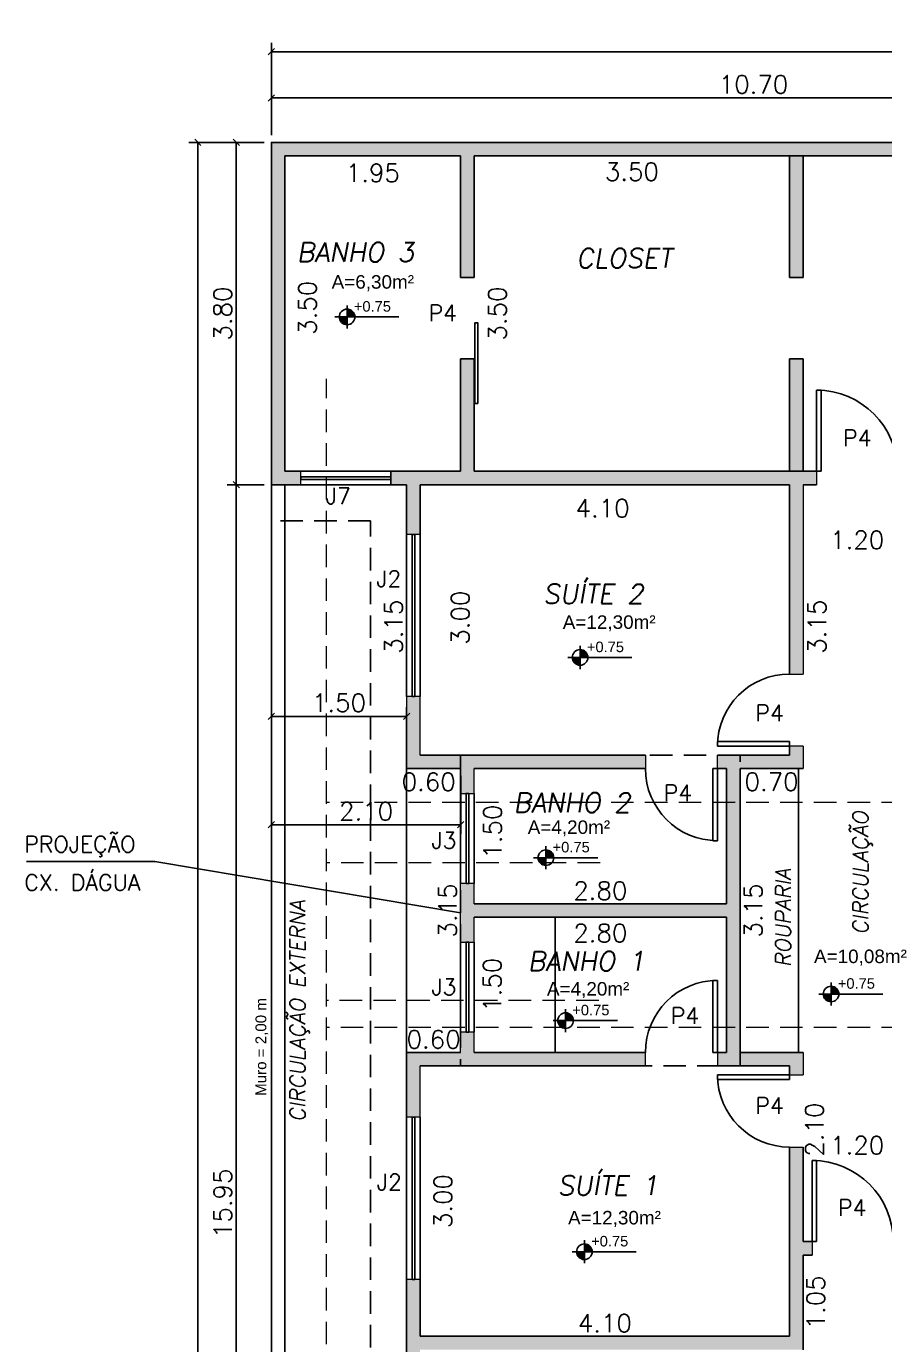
# Model space of a CAD drawing. Header units: metres. Extents: x 2690 to 3939, y 743 to 1123.
# Drawn here: x 3751.32 to 3760.85, y 786.69 to 801.32 of the extents above; entities that cross this region are included whole.
import ezdxf

# ---------------------------------------------------------------- set-up
doc = ezdxf.new("R2010")
doc.units = ezdxf.units.M
doc.set_wipeout_variables(frame=1)
doc.header["$PDMODE"] = 35
doc.linetypes.add('DASHED2', pattern=[9.525, 6.35, -3.175])
doc.linetypes.add('HIDDEN', pattern=[0.375, 0.25, -0.125])
for name, color, linetype in [('0-MOLDURA', 2, 'Continuous'), ('000 - Texto', 1, 'Continuous'), ('001', 1, 'Continuous'), ('01', 1, 'Continuous'), ('02', 2, 'Continuous'), ('03', 3, 'Continuous'), ('04', 4, 'Continuous'), ('_a const_hum', 253, 'Continuous'), ('_parede int', 4, 'Continuous'), ('A CONSTRUIR', 10, 'Continuous'), ('caixilho', 2, 'Continuous'), ('TEXTO', 2, 'Continuous')]:
    doc.layers.add(name, color=color, linetype=linetype)
for name, color, linetype, lineweight in [('ALVENARIA', 4, 'Continuous', 18), ('COTA', 2, 'Continuous', 0), ('Esgoto', 94, 'DASHED2', 0)]:
    doc.layers.add(name, color=color, linetype=linetype, lineweight=lineweight)
doc.styles.add('ARIAL', font='arial.ttf')
doc.styles.add('ROMA', font='romans.shx')
doc.styles.add('ROMANS', font='arial.ttf')
doc.dimstyles.new('CORTE', dxfattribs={"dimscale": 0, "dimtxt": 0.2, "dimasz": 0.07, "dimexe": 0.1, "dimexo": 0.08, "dimgap": 0.05, "dimtad": 1, "dimzin": 4, "dimdsep": 46, "dimtxsty": 'ROMA', "dimblk": 'OBLIQUE', "dimcen": 0, "dimclrd": 1, "dimclre": 1, "dimclrt": 2, "dimaunit": 1, "dimadec": 0, "dimazin": 0, "dimtfac": 1, "dimtofl": 0, "dimtmove": 0, "dimatfit": 3, "dimldrblk": 'OBLIQUE', "dimfxl": 0.1, "dimtolj": 1, "dimtzin": 0, "dimarcsym": 0})
doc.dimstyles.new('PLANTA', dxfattribs={"dimtxt": 0.2, "dimasz": 0.18, "dimexe": 0.18, "dimexo": 0.0625, "dimgap": 0.045, "dimtad": 1, "dimzin": 0, "dimdsep": 46, "dimtxsty": 'ROMA', "dimcen": 0.09, "dimse1": 1, "dimse2": 1, "dimsd1": 1, "dimsd2": 1, "dimclrd": 1, "dimclre": 1, "dimclrt": 2, "dimadec": 0, "dimazin": 0, "dimtfac": 1, "dimtofl": 0, "dimtmove": 0, "dimatfit": 3, "dimfxl": 0.18, "dimtolj": 1, "dimtzin": 0, "dimarcsym": 0})

# ---------------------------------------------------------------- blocks, each defined once
blk = doc.blocks.new('*D347')
at = {"layer": 'DEFPOINTS', "color": 0, "transparency": 16777216}
for p in [(3755.691, 786.786), (3755.691, 786.786), (3759.791, 786.786)]:
    blk.add_point(p, dxfattribs=at)
at = {"layer": '_a const_hum', "color": 2, "transparency": 16777216, "insert": (3757.741, 786.931), "char_height": 0.2, "attachment_point": 5, "style": 'ROMA'}
blk.add_mtext('\\A1;4.10', dxfattribs=at)
blk = doc.blocks.new('*U7')
at = {"layer": '02'}
for p, q in [((0, 0), (0, 0.9)), ((0, 0.9), (0.05, 0.9)), ((0.05, 0.9), (0.05, 0)), ((0.05, 0), (0, 0))]:
    blk.add_line(p, q, dxfattribs=at)
at = {"layer": '02', "ltscale": 0.05}
blk.add_arc((0, 0), 0.9, 0, 90, dxfattribs=at)
blk = doc.blocks.new('*U4')
at = {"layer": '02'}
for p, q in [((-0.05, 0.8), (-0.05, 0)), ((0, 0.8), (-0.05, 0.8)), ((0, 0), (0, 0.8)), ((-0.05, 0), (0, 0))]:
    blk.add_line(p, q, dxfattribs=at)
at = {"layer": '02', "ltscale": 0.05}
blk.add_arc((0, 0), 0.8, 90, 180, dxfattribs=at)
blk = doc.blocks.new('_Oblique')
at = {"color": 0, "linetype": 'ByBlock', "lineweight": -2}
blk.add_line((-0.5, -0.5), (0.5, 0.5), dxfattribs=at)
blk = doc.blocks.new('*D348')
at = {"layer": '02', "color": 1, "lineweight": -2, "transparency": 16777216}
for p, q in [((3754.041, 785.715), (3754.041, 793.766)), ((3755.541, 785.765), (3755.541, 793.766)), ((3755.541, 793.666), (3754.041, 793.666))]:
    blk.add_line(p, q, dxfattribs=at)
at = {"layer": 'DEFPOINTS', "color": 0, "transparency": 16777216}
for p in [(3754.041, 793.666), (3754.041, 785.635), (3755.541, 785.685)]:
    blk.add_point(p, dxfattribs=at)
at = {"layer": '02', "color": 1, "lineweight": -2, "transparency": 16777216, "xscale": 0.07, "yscale": 0.07, "zscale": 0.07, "rotation": 180}
blk.add_blockref('_Oblique', (3754.041, 793.666), dxfattribs=at)
at = {"layer": '02', "color": 1, "lineweight": -2, "transparency": 16777216, "xscale": 0.07, "yscale": 0.07, "zscale": 0.07}
blk.add_blockref('_Oblique', (3755.541, 793.666), dxfattribs=at)
at = {"layer": '02', "color": 2, "transparency": 16777216, "insert": (3754.791, 793.816), "char_height": 0.2, "attachment_point": 5, "style": 'ROMA'}
blk.add_mtext('\\A1;1.50', dxfattribs=at)
blk = doc.blocks.new('*D453')
at = {"layer": 'DEFPOINTS', "color": 0, "transparency": 16777216}
for p in [(3754.586, 799.886), (3756.291, 799.886), (3756.291, 796.386)]:
    blk.add_point(p, dxfattribs=at)
at = {"layer": '04', "color": 2, "transparency": 16777216, "insert": (3754.441, 798.2), "char_height": 0.2, "attachment_point": 5, "rotation": 90, "style": 'ROMA'}
blk.add_mtext('\\A1;3.50', dxfattribs=at)
blk = doc.blocks.new('*D454')
at = {"layer": 'DEFPOINTS', "color": 0, "transparency": 16777216}
for p in [(3756.291, 793.086), (3756.291, 791.586), (3756.64, 791.586)]:
    blk.add_point(p, dxfattribs=at)
at = {"layer": '04', "color": 2, "transparency": 16777216, "insert": (3756.495, 792.386), "char_height": 0.2, "attachment_point": 5, "rotation": 90, "style": 'ROMA'}
blk.add_mtext('\\A1;1.50', dxfattribs=at)
blk = doc.blocks.new('*D349')
at = {"layer": 'DEFPOINTS', "color": 0, "transparency": 16777216}
for p in [(3756.291, 791.436), (3756.291, 789.936), (3756.636, 789.936)]:
    blk.add_point(p, dxfattribs=at)
at = {"layer": '04', "color": 2, "transparency": 16777216, "insert": (3756.491, 790.686), "char_height": 0.2, "attachment_point": 5, "rotation": 90, "style": 'ROMA'}
blk.add_mtext('\\A1;1.50', dxfattribs=at)
blk = doc.blocks.new('*D455')
at = {"layer": 'DEFPOINTS', "color": 0, "transparency": 16777216}
for p in [(3755.691, 789.786), (3755.691, 786.786), (3756.089, 786.786)]:
    blk.add_point(p, dxfattribs=at)
at = {"layer": '04', "color": 2, "transparency": 16777216, "insert": (3755.944, 788.286), "char_height": 0.2, "attachment_point": 5, "rotation": 90, "style": 'ROMA'}
blk.add_mtext('\\A1;3.00', dxfattribs=at)
blk = doc.blocks.new('*D456')
at = {"layer": 'DEFPOINTS', "color": 0, "transparency": 16777216}
for p in [(3756.281, 796.236), (3756.441, 796.236), (3756.291, 793.236)]:
    blk.add_point(p, dxfattribs=at)
at = {"layer": '04', "color": 2, "transparency": 16777216, "insert": (3756.136, 794.761), "char_height": 0.2, "attachment_point": 5, "rotation": 90, "style": 'ROMA'}
blk.add_mtext('\\A1;3.00', dxfattribs=at)
blk = doc.blocks.new('*D457')
at = {"layer": 'DEFPOINTS', "color": 0, "transparency": 16777216}
for p in [(3754.191, 799.886), (3756.141, 799.886), (3756.141, 799.553)]:
    blk.add_point(p, dxfattribs=at)
at = {"layer": '_parede int', "color": 2, "transparency": 16777216, "insert": (3755.166, 799.698), "char_height": 0.2, "attachment_point": 5, "style": 'ROMA'}
blk.add_mtext('\\A1;1.95', dxfattribs=at)
blk = doc.blocks.new('*D458')
at = {"layer": 'DEFPOINTS', "color": 0, "transparency": 16777216}
for p in [(3755.691, 796.236), (3759.791, 796.236), (3755.691, 795.831)]:
    blk.add_point(p, dxfattribs=at)
at = {"layer": '_parede int', "color": 2, "transparency": 16777216, "insert": (3757.716, 795.976), "char_height": 0.2, "attachment_point": 5, "style": 'ROMA'}
blk.add_mtext('\\A1;4.10', dxfattribs=at)
blk = doc.blocks.new('*D461')
at = {"layer": 'DEFPOINTS', "color": 0, "transparency": 16777216}
for p in [(3759.941, 796.236), (3761.141, 796.236), (3761.141, 795.479)]:
    blk.add_point(p, dxfattribs=at)
at = {"layer": '04', "color": 2, "transparency": 16777216, "insert": (3760.541, 795.624), "char_height": 0.2, "attachment_point": 5, "style": 'ROMA'}
blk.add_mtext('\\A1;1.20', dxfattribs=at)
blk = doc.blocks.new('*D473')
at = {"layer": 'DEFPOINTS', "color": 0, "transparency": 16777216}
for p in [(3759.941, 787.686), (3765.191, 787.686), (3765.191, 787.303)]:
    blk.add_point(p, dxfattribs=at)
at = {"layer": '04', "color": 2, "transparency": 16777216, "insert": (3762.566, 787.448), "char_height": 0.2, "attachment_point": 5, "style": 'ROMA'}
blk.add_mtext('\\A1;5.25', dxfattribs=at)
blk = doc.blocks.new('*U3')
at = {"layer": '02'}
for p, q in [((-0.05, 0.9), (-0.05, 0)), ((0, 0.9), (-0.05, 0.9)), ((0, 0), (0, 0.9)), ((-0.05, 0), (0, 0))]:
    blk.add_line(p, q, dxfattribs=at)
at = {"layer": '02', "ltscale": 0.05}
blk.add_arc((0, 0), 0.9, 90, 180, dxfattribs=at)
blk = doc.blocks.new('*D394')
at = {"layer": 'DEFPOINTS', "color": 0, "transparency": 16777216}
for p in [(3756.291, 791.436), (3759.091, 791.436), (3759.091, 791.115)]:
    blk.add_point(p, dxfattribs=at)
at = {"layer": '0-MOLDURA', "color": 2, "transparency": 16777216, "insert": (3757.691, 791.26), "char_height": 0.2, "attachment_point": 5, "style": 'ROMA'}
blk.add_mtext('\\A1;2.80', dxfattribs=at)
blk = doc.blocks.new('*D395')
at = {"layer": 'DEFPOINTS', "color": 0, "transparency": 16777216}
for p in [(3756.291, 791.586), (3756.291, 791.586), (3759.091, 791.586)]:
    blk.add_point(p, dxfattribs=at)
at = {"layer": '0-MOLDURA', "color": 2, "transparency": 16777216, "insert": (3757.691, 791.731), "char_height": 0.2, "attachment_point": 5, "style": 'ROMA'}
blk.add_mtext('\\A1;2.80', dxfattribs=at)
blk = doc.blocks.new('*D396')
at = {"layer": 'DEFPOINTS', "color": 0, "transparency": 16777216}
for p in [(3756.291, 799.886), (3756.291, 796.386), (3756.694, 796.386)]:
    blk.add_point(p, dxfattribs=at)
at = {"layer": '04', "color": 2, "transparency": 16777216, "insert": (3756.549, 798.136), "char_height": 0.2, "attachment_point": 5, "rotation": 90, "style": 'ROMA'}
blk.add_mtext('\\A1;3.50', dxfattribs=at)
blk = doc.blocks.new('*D368')
at = {"layer": 'DEFPOINTS', "color": 0, "transparency": 16777216}
for p in [(3759.941, 788.76), (3759.941, 787.836), (3761.141, 787.836)]:
    blk.add_point(p, dxfattribs=at)
at = {"layer": 'COTA', "color": 2, "transparency": 16777216, "insert": (3760.541, 788.905), "char_height": 0.2, "attachment_point": 5, "style": 'ROMA'}
blk.add_mtext('\\A1;1.20', dxfattribs=at)
blk = doc.blocks.new('*D369')
at = {"layer": 'DEFPOINTS', "color": 0, "transparency": 16777216}
for p in [(3759.241, 793.086), (3759.532, 793.086), (3759.241, 789.936)]:
    blk.add_point(p, dxfattribs=at)
at = {"layer": 'COTA', "color": 2, "transparency": 16777216, "insert": (3759.387, 791.511), "char_height": 0.2, "attachment_point": 5, "rotation": 90, "style": 'ROMA'}
blk.add_mtext('\\A1;3.15', dxfattribs=at)
blk = doc.blocks.new('*D370')
at = {"layer": 'DEFPOINTS', "color": 0, "transparency": 16777216}
for p in [(3756.141, 793.086), (3756.141, 789.936), (3756.141, 789.936)]:
    blk.add_point(p, dxfattribs=at)
at = {"layer": 'COTA', "color": 2, "transparency": 16777216, "insert": (3755.996, 791.511), "char_height": 0.2, "attachment_point": 5, "rotation": 90, "style": 'ROMA'}
blk.add_mtext('\\A1;3.15', dxfattribs=at)
blk = doc.blocks.new('*D371')
at = {"layer": 'DEFPOINTS', "color": 0, "transparency": 16777216}
for p in [(3755.541, 789.936), (3755.541, 789.936), (3756.141, 789.936)]:
    blk.add_point(p, dxfattribs=at)
at = {"layer": 'COTA', "color": 2, "transparency": 16777216, "insert": (3755.841, 790.081), "char_height": 0.2, "attachment_point": 5, "style": 'ROMA'}
blk.add_mtext('\\A1;0.60', dxfattribs=at)
blk = doc.blocks.new('*D372')
at = {"layer": 'DEFPOINTS', "color": 0, "transparency": 16777216}
for p in [(3755.541, 789.936), (3755.541, 789.936), (3755.541, 780.286)]:
    blk.add_point(p, dxfattribs=at)
at = {"layer": 'COTA', "color": 2, "transparency": 16777216, "insert": (3755.396, 785.111), "char_height": 0.2, "attachment_point": 5, "rotation": 90, "style": 'ROMA'}
blk.add_mtext('\\A1;9.65', dxfattribs=at)
blk = doc.blocks.new('*D373')
at = {"layer": 'DEFPOINTS', "color": 0, "transparency": 16777216}
for p in [(3755.541, 793.086), (3756.141, 793.086), (3755.541, 792.794)]:
    blk.add_point(p, dxfattribs=at)
at = {"layer": 'COTA', "color": 2, "transparency": 16777216, "insert": (3755.786, 792.939), "char_height": 0.2, "attachment_point": 5, "style": 'ROMA'}
blk.add_mtext('\\A1;0.60', dxfattribs=at)
blk = doc.blocks.new('*D374')
at = {"layer": 'DEFPOINTS', "color": 0, "transparency": 16777216}
for p in [(3755.541, 796.236), (3755.541, 796.236), (3755.541, 793.086)]:
    blk.add_point(p, dxfattribs=at)
at = {"layer": 'COTA', "color": 2, "transparency": 16777216, "insert": (3755.396, 794.661), "char_height": 0.2, "attachment_point": 5, "rotation": 90, "style": 'ROMA'}
blk.add_mtext('\\A1;3.15', dxfattribs=at)
blk = doc.blocks.new('*D376')
at = {"layer": 'DEFPOINTS', "color": 0, "transparency": 16777216}
for p in [(3759.941, 787.686), (3760.226, 787.686), (3759.941, 786.636)]:
    blk.add_point(p, dxfattribs=at)
at = {"layer": 'COTA', "color": 2, "transparency": 16777216, "insert": (3760.081, 787.161), "char_height": 0.2, "attachment_point": 5, "rotation": 90, "style": 'ROMA'}
blk.add_mtext('\\A1;1.05', dxfattribs=at)
blk = doc.blocks.new('*D377')
at = {"layer": 'DEFPOINTS', "color": 0, "transparency": 16777216}
for p in [(3759.241, 793.086), (3759.941, 793.086), (3759.241, 792.795)]:
    blk.add_point(p, dxfattribs=at)
at = {"layer": 'COTA', "color": 2, "transparency": 16777216, "insert": (3759.591, 792.94), "char_height": 0.2, "attachment_point": 5, "style": 'ROMA'}
blk.add_mtext('\\A1;0.70', dxfattribs=at)
blk = doc.blocks.new('*D378')
at = {"layer": 'DEFPOINTS', "color": 0, "transparency": 16777216}
for p in [(3759.941, 796.236), (3760.24, 796.236), (3759.941, 793.086)]:
    blk.add_point(p, dxfattribs=at)
at = {"layer": 'COTA', "color": 2, "transparency": 16777216, "insert": (3760.095, 794.661), "char_height": 0.2, "attachment_point": 5, "rotation": 90, "style": 'ROMA'}
blk.add_mtext('\\A1;3.15', dxfattribs=at)
blk = doc.blocks.new('*D379')
at = {"layer": 'DEFPOINTS', "color": 0, "transparency": 16777216}
for p in [(3759.941, 789.936), (3760.212, 789.936), (3759.941, 787.836)]:
    blk.add_point(p, dxfattribs=at)
at = {"layer": 'COTA', "color": 2, "transparency": 16777216, "insert": (3760.067, 789.079), "char_height": 0.2, "attachment_point": 5, "rotation": 90, "style": 'ROMA'}
blk.add_mtext('\\A1;2.10', dxfattribs=at)
blk = doc.blocks.new('*D409')
at = {"layer": 'COTA', "color": 1, "lineweight": -2, "transparency": 16777216}
for p, q in [((3754.041, 800.116), (3754.041, 800.629)), ((3764.741, 800.116), (3764.741, 800.629)), ((3764.741, 800.529), (3754.041, 800.529))]:
    blk.add_line(p, q, dxfattribs=at)
at = {"layer": 'DEFPOINTS', "color": 0, "transparency": 16777216}
for p in [(3754.041, 800.529), (3754.041, 800.036), (3764.741, 800.036)]:
    blk.add_point(p, dxfattribs=at)
at = {"layer": 'COTA', "color": 1, "lineweight": -2, "transparency": 16777216, "xscale": 0.07, "yscale": 0.07, "zscale": 0.07, "rotation": 180}
blk.add_blockref('_Oblique', (3754.041, 800.529), dxfattribs=at)
at = {"layer": 'COTA', "color": 1, "lineweight": -2, "transparency": 16777216, "xscale": 0.07, "yscale": 0.07, "zscale": 0.07}
blk.add_blockref('_Oblique', (3764.741, 800.529), dxfattribs=at)
at = {"layer": 'COTA', "color": 2, "transparency": 16777216, "insert": (3759.391, 800.679), "char_height": 0.2, "attachment_point": 5, "style": 'ROMA'}
blk.add_mtext('\\A1;10.70', dxfattribs=at)
blk = doc.blocks.new('*D410')
at = {"layer": 'COTA', "color": 1, "lineweight": -2, "transparency": 16777216}
for p, q in [((3754.041, 800.116), (3754.041, 801.143)), ((3776.761, 800.116), (3776.761, 801.143)), ((3776.761, 801.043), (3754.041, 801.043))]:
    blk.add_line(p, q, dxfattribs=at)
at = {"layer": 'DEFPOINTS', "color": 0, "transparency": 16777216}
for p in [(3754.041, 801.043), (3754.041, 800.036), (3776.761, 800.036)]:
    blk.add_point(p, dxfattribs=at)
at = {"layer": 'COTA', "color": 1, "lineweight": -2, "transparency": 16777216, "xscale": 0.07, "yscale": 0.07, "zscale": 0.07, "rotation": 180}
blk.add_blockref('_Oblique', (3754.041, 801.043), dxfattribs=at)
at = {"layer": 'COTA', "color": 1, "lineweight": -2, "transparency": 16777216, "xscale": 0.07, "yscale": 0.07, "zscale": 0.07}
blk.add_blockref('_Oblique', (3776.761, 801.043), dxfattribs=at)
at = {"layer": 'COTA', "color": 2, "transparency": 16777216, "insert": (3765.401, 801.193), "char_height": 0.2, "attachment_point": 5, "style": 'ROMA'}
blk.add_mtext('\\A1;22.72', dxfattribs=at)
blk = doc.blocks.new('*D411')
at = {"layer": 'COTA', "color": 1, "lineweight": -2, "transparency": 16777216}
for p, q in [((3753.961, 800.036), (3753.55, 800.036)), ((3753.65, 800.036), (3753.65, 796.236)), ((3753.961, 796.236), (3753.55, 796.236))]:
    blk.add_line(p, q, dxfattribs=at)
at = {"layer": 'DEFPOINTS', "color": 0, "transparency": 16777216}
for p in [(3754.041, 800.036), (3753.65, 796.236), (3754.041, 796.236)]:
    blk.add_point(p, dxfattribs=at)
at = {"layer": 'COTA', "color": 1, "lineweight": -2, "transparency": 16777216, "xscale": 0.07, "yscale": 0.07, "zscale": 0.07}
for p, rotation in [((3753.65, 800.036), 90), ((3753.65, 796.236), 270)]:
    blk.add_blockref('_Oblique', p, dxfattribs=dict(at, rotation=rotation))
at = {"layer": 'COTA', "color": 2, "transparency": 16777216, "insert": (3753.5, 798.136), "char_height": 0.2, "attachment_point": 5, "rotation": 90, "style": 'ROMA'}
blk.add_mtext('\\A1;3.80', dxfattribs=at)
blk = doc.blocks.new('*D412')
at = {"layer": 'COTA', "color": 1, "lineweight": -2, "transparency": 16777216}
for p, q in [((3753.961, 796.236), (3753.55, 796.236)), ((3753.65, 796.236), (3753.65, 780.286)), ((3753.961, 780.286), (3753.55, 780.286))]:
    blk.add_line(p, q, dxfattribs=at)
at = {"layer": 'DEFPOINTS', "color": 0, "transparency": 16777216}
for p in [(3754.041, 796.236), (3753.65, 780.286), (3754.041, 780.286)]:
    blk.add_point(p, dxfattribs=at)
at = {"layer": 'COTA', "color": 1, "lineweight": -2, "transparency": 16777216, "xscale": 0.07, "yscale": 0.07, "zscale": 0.07}
for p, rotation in [((3753.65, 796.236), 90), ((3753.65, 780.286), 270)]:
    blk.add_blockref('_Oblique', p, dxfattribs=dict(at, rotation=rotation))
at = {"layer": 'COTA', "color": 2, "transparency": 16777216, "insert": (3753.5, 788.261), "char_height": 0.2, "attachment_point": 5, "rotation": 90, "style": 'ROMA'}
blk.add_mtext('\\A1;15.95', dxfattribs=at)
blk = doc.blocks.new('*D415')
at = {"layer": 'COTA', "color": 1, "lineweight": -2, "transparency": 16777216}
for p, q in [((3753.961, 800.036), (3753.124, 800.036)), ((3753.224, 770.036), (3753.224, 800.036)), ((3753.961, 770.036), (3753.124, 770.036))]:
    blk.add_line(p, q, dxfattribs=at)
at = {"layer": 'DEFPOINTS', "color": 0, "transparency": 16777216}
for p in [(3753.224, 800.036), (3754.041, 800.036), (3754.041, 770.036)]:
    blk.add_point(p, dxfattribs=at)
at = {"layer": 'COTA', "color": 1, "lineweight": -2, "transparency": 16777216, "xscale": 0.07, "yscale": 0.07, "zscale": 0.07}
for p, rotation in [((3753.224, 800.036), 90), ((3753.224, 770.036), 270)]:
    blk.add_blockref('_Oblique', p, dxfattribs=dict(at, rotation=rotation))
at = {"layer": 'COTA', "color": 2, "transparency": 16777216, "insert": (3753.074, 785.036), "char_height": 0.2, "attachment_point": 5, "rotation": 90, "style": 'ROMA'}
blk.add_mtext('\\A1;30.00', dxfattribs=at)
blk = doc.blocks.new('*D388')
at = {"layer": 'COTA', "color": 1, "lineweight": -2, "transparency": 16777216}
for p, q in [((3754.041, 793.006), (3754.041, 792.362)), ((3756.141, 793.006), (3756.141, 792.362)), ((3756.141, 792.462), (3754.041, 792.462))]:
    blk.add_line(p, q, dxfattribs=at)
at = {"layer": 'DEFPOINTS', "color": 0, "transparency": 16777216}
for p in [(3754.041, 793.086), (3756.141, 793.086), (3754.041, 792.462)]:
    blk.add_point(p, dxfattribs=at)
at = {"layer": 'COTA', "color": 1, "lineweight": -2, "transparency": 16777216, "xscale": 0.07, "yscale": 0.07, "zscale": 0.07, "rotation": 180}
blk.add_blockref('_Oblique', (3754.041, 792.462), dxfattribs=at)
at = {"layer": 'COTA', "color": 1, "lineweight": -2, "transparency": 16777216, "xscale": 0.07, "yscale": 0.07, "zscale": 0.07}
blk.add_blockref('_Oblique', (3756.141, 792.462), dxfattribs=at)
at = {"layer": 'COTA', "color": 2, "transparency": 16777216, "insert": (3755.091, 792.612), "char_height": 0.2, "attachment_point": 5, "style": 'ROMA'}
blk.add_mtext('\\A1;2.10', dxfattribs=at)
blk = doc.blocks.new('*D361')
at = {"layer": 'DEFPOINTS', "color": 0, "transparency": 16777216}
for p in [(3756.291, 799.886), (3759.791, 799.886), (3759.791, 799.566)]:
    blk.add_point(p, dxfattribs=at)
at = {"layer": 'ALVENARIA', "color": 2, "transparency": 16777216, "insert": (3758.041, 799.711), "char_height": 0.2, "attachment_point": 5, "style": 'ROMA'}
blk.add_mtext('\\A1;3.50', dxfattribs=at)
blk = doc.blocks.new('*D362')
at = {"layer": 'DEFPOINTS', "color": 0, "transparency": 16777216}
for p in [(3759.941, 799.886), (3764.591, 799.886), (3764.591, 799.566)]:
    blk.add_point(p, dxfattribs=at)
at = {"layer": 'ALVENARIA', "color": 2, "transparency": 16777216, "insert": (3762.266, 799.711), "char_height": 0.2, "attachment_point": 5, "style": 'ROMA'}
blk.add_mtext('\\A1;4.65', dxfattribs=at)

msp = doc.modelspace()

# ---------------------------------------------------------------- hatches: boundary and pattern name
at = {"layer": '02'}
h = msp.add_hatch(color=256, dxfattribs=at)
h.paths.add_polyline_path([(3754.8803, 798.0991), (3754.8803, 798.0127, -0.4142136), (3754.7939, 798.0991), (3754.8803, 798.0991)])
h.paths.add_polyline_path([(3754.8803, 798.0991), (3754.8803, 798.1855, -0.4142136), (3754.9667, 798.0991), (3754.8803, 798.0991)])
h = msp.add_hatch(color=256, dxfattribs=at)
h.paths.add_polyline_path([(3757.4666, 794.3198), (3757.4666, 794.2334, -0.4142136), (3757.3802, 794.3198), (3757.4666, 794.3198)])
h.paths.add_polyline_path([(3757.4666, 794.3198), (3757.4666, 794.4062, -0.4142136), (3757.553, 794.3198), (3757.4666, 794.3198)])
h = msp.add_hatch(color=256, dxfattribs=at)
h.paths.add_polyline_path([(3757.0864, 792.0973), (3757.0864, 792.0109, -0.4142136), (3757, 792.0973), (3757.0864, 792.0973)])
h.paths.add_polyline_path([(3757.0864, 792.0973), (3757.0864, 792.1837, -0.4142136), (3757.1728, 792.0973), (3757.0864, 792.0973)])
h = msp.add_hatch(color=256, dxfattribs=at)
h.paths.add_polyline_path([(3760.2515, 790.5839), (3760.2515, 790.4975, -0.4142136), (3760.1651, 790.5839), (3760.2515, 790.5839)])
h.paths.add_polyline_path([(3760.2515, 790.5839), (3760.2515, 790.6703, -0.4142136), (3760.3379, 790.5839), (3760.2515, 790.5839)])
h = msp.add_hatch(color=256, dxfattribs=at)
h.paths.add_polyline_path([(3757.3051, 790.2891), (3757.3051, 790.2027, -0.4142136), (3757.2187, 790.2891), (3757.3051, 790.2891)])
h.paths.add_polyline_path([(3757.3051, 790.2891), (3757.3051, 790.3755, -0.4142136), (3757.3915, 790.2891), (3757.3051, 790.2891)])
h = msp.add_hatch(color=256, dxfattribs=at)
h.paths.add_polyline_path([(3757.5139, 787.7236), (3757.5139, 787.6372, -0.4142136), (3757.4275, 787.7236), (3757.5139, 787.7236)])
h.paths.add_polyline_path([(3757.5139, 787.7236), (3757.5139, 787.81, -0.4142136), (3757.6003, 787.7236), (3757.5139, 787.7236)])
at = {"layer": 'A CONSTRUIR'}
h = msp.add_hatch(color=256, dxfattribs=at)
h.dxf.hatch_style = 1
h.paths.add_polyline_path([(3764.7406, 800.0357), (3757.2406, 800.0357), (3754.0406, 800.0357), (3754.0406, 796.2357), (3754.3656, 796.2357), (3754.3656, 796.3857), (3754.1906, 796.3857), (3754.1906, 799.8857), (3756.1406, 799.8857), (3756.1406, 798.5357), (3756.2906, 798.5357), (3756.2906, 799.8857), (3764.5906, 799.8857), (3764.5906, 799.4107), (3764.7406, 799.4107)])
h = msp.add_hatch(color=256, dxfattribs=at)
h.dxf.hatch_style = 1
h.paths.add_polyline_path([(3759.9406, 799.8857), (3759.7906, 799.8857), (3759.7906, 798.5357), (3759.9406, 798.5357)])
h = msp.add_hatch(color=256, dxfattribs=at)
h.dxf.hatch_style = 1
h.paths.add_polyline_path([(3760.0906, 796.3857), (3759.9406, 796.3857), (3756.2906, 796.3857), (3756.2906, 797.6357), (3756.1406, 797.6357), (3756.1406, 796.3857), (3755.3656, 796.3857), (3755.3656, 796.2357), (3755.5406, 796.2357), (3755.5406, 795.6857), (3755.6906, 795.6857), (3755.6906, 796.2357), (3759.7906, 796.2357), (3759.7906, 794.1357), (3759.9406, 794.1357), (3759.9406, 796.2357), (3760.0906, 796.2357)])
h = msp.add_hatch(color=256, dxfattribs=at)
h.dxf.hatch_style = 1
h.paths.add_polyline_path([(3759.9406, 797.6357), (3759.7906, 797.6357), (3759.7906, 796.3857), (3759.9406, 796.3857)])
h = msp.add_hatch(color=256, dxfattribs=at)
h.dxf.hatch_style = 1
h.paths.add_polyline_path([(3758.1906, 793.2357), (3755.6906, 793.2357), (3755.6906, 793.8857), (3755.5406, 793.8857), (3755.5406, 793.0857), (3756.1406, 793.0857), (3756.1406, 792.8107), (3756.2906, 792.8107), (3756.2906, 793.0857), (3758.1906, 793.0857)])
h = msp.add_hatch(color=256, dxfattribs=at)
h.dxf.hatch_style = 1
h.paths.add_polyline_path([(3759.9406, 793.3357), (3759.7906, 793.3357), (3759.7906, 793.2357), (3758.9906, 793.2357), (3758.9906, 793.0857), (3759.0906, 793.0857), (3759.0906, 791.5857), (3756.2906, 791.5857), (3756.2906, 791.8107), (3756.1406, 791.8107), (3756.1406, 791.1607), (3756.2906, 791.1607), (3756.2906, 791.4357), (3759.0906, 791.4357), (3759.0906, 789.9357), (3758.9906, 789.9357), (3758.9906, 789.7857), (3759.7906, 789.7857), (3759.7906, 789.6857), (3759.9406, 789.6857), (3759.9406, 789.9357), (3759.2406, 789.9357), (3759.2406, 793.0857), (3759.9406, 793.0857)])
h = msp.add_hatch(color=256, dxfattribs=at)
h.dxf.hatch_style = 1
h.paths.add_polyline_path([(3758.1906, 789.9357), (3756.2906, 789.9357), (3756.2906, 790.1607), (3756.1406, 790.1607), (3756.1406, 789.9357), (3755.5406, 789.9357), (3755.5406, 789.217), (3755.6906, 789.217), (3755.6906, 789.7857), (3758.1906, 789.7857)])
h = msp.add_hatch(color=256, dxfattribs=at)
h.dxf.hatch_style = 1
h.paths.add_polyline_path([(3759.9406, 787.6857), (3760.0406, 787.6857), (3760.0406, 787.8357), (3759.9406, 787.8357), (3759.9406, 788.8857), (3759.7906, 788.8857), (3759.7906, 786.7857), (3755.6906, 786.7857), (3755.6906, 787.417), (3755.5406, 787.417), (3755.5406, 786.1107), (3755.6906, 786.1107), (3755.6906, 786.6357), (3759.9406, 786.6357)])

# ---------------------------------------------------------------- linework, layer by layer
at = {"color": 2}
for p, q in [((3754.8803, 798.0127), (3754.8803, 798.1855)), ((3757.4666, 794.2334), (3757.4666, 794.4062)), ((3757.0864, 792.0109), (3757.0864, 792.1837)), ((3760.2515, 790.4975), (3760.2515, 790.6703)), ((3757.3051, 790.2027), (3757.3051, 790.3755)), ((3757.5139, 787.6372), (3757.5139, 787.81))]:
    msp.add_line(p, q, dxfattribs=at)
for centre in [(3754.8803, 798.0991), (3757.4666, 794.3198), (3757.0864, 792.0973), (3760.2515, 790.5839), (3757.3051, 790.2891), (3757.5139, 787.7236)]:
    msp.add_circle(centre, 0.0864, dxfattribs=at)
at = {"layer": '001'}
for p, q in [((3756.2906, 791.4357), (3757.1906, 791.4357)), ((3757.1906, 791.4357), (3757.1906, 789.9357))]:
    msp.add_line(p, q, dxfattribs=at)
at = {"layer": '01'}
for p, q in [((3759.8906, 793.0857), (3759.8906, 789.9357)), ((3756.1406, 791.8107), (3756.1406, 792.8107)), ((3756.2906, 792.8107), (3756.2906, 791.8107)), ((3756.1406, 790.1607), (3756.1406, 791.1607)), ((3756.2906, 791.1607), (3756.2906, 790.1607))]:
    msp.add_line(p, q, dxfattribs=at)
at = {"layer": '02'}
for p, q in [((3754.8803, 798.2277), (3754.8803, 797.9705)), ((3754.8803, 798.2277), (3754.8803, 797.9705)), ((3754.744, 798.0991), (3755.4555, 798.0991)), ((3757.4666, 794.4483), (3757.4666, 794.1912)), ((3757.4666, 794.4483), (3757.4666, 794.1912)), ((3757.3303, 794.3198), (3758.0418, 794.3198)), ((3757.0864, 792.2259), (3757.0864, 791.9688)), ((3757.0864, 792.2259), (3757.0864, 791.9688)), ((3756.9501, 792.0973), (3757.6617, 792.0973)), ((3760.2515, 790.7125), (3760.2515, 790.4553)), ((3760.2515, 790.7125), (3760.2515, 790.4553)), ((3760.1152, 790.5839), (3760.8268, 790.5839)), ((3757.3051, 790.4177), (3757.3051, 790.1606)), ((3757.3051, 790.4177), (3757.3051, 790.1606)), ((3757.1688, 790.2891), (3757.8804, 790.2891)), ((3757.5139, 787.8522), (3757.5139, 787.595)), ((3757.5139, 787.8522), (3757.5139, 787.595)), ((3757.3776, 787.7236), (3758.0891, 787.7236))]:
    msp.add_line(p, q, dxfattribs=at)
msp.add_lwpolyline([(3776.7606, 800.0357), (3754.0406, 800.0357), (3754.0406, 770.0357), (3756.9006, 770.0357, 0.2126278), (3765.2629, 775.297)], format="xyb", close=True, dxfattribs=at)
at = {"layer": '02', "ltscale": 0.05, "flags": 128}
for points in [[(3755.6006, 793.8857), (3755.6006, 795.6857), (3755.6306, 795.6857), (3755.6306, 793.8857)], [(3755.6006, 787.417), (3755.6006, 789.217), (3755.6306, 789.217), (3755.6306, 787.417)]]:
    msp.add_lwpolyline(points, close=True, dxfattribs=at)
at = {"layer": '03'}
for p, q in [((3754.0406, 796.2357), (3754.0406, 780.2857)), ((3754.1906, 780.2857), (3754.1906, 796.2357))]:
    msp.add_line(p, q, dxfattribs=at)
at = {"layer": '04'}
for p, q in [((3754.0406, 800.0357), (3764.7406, 800.0357)), ((3756.1406, 799.8857), (3756.1406, 798.5357)), ((3756.2906, 799.8857), (3756.2906, 798.5357)), ((3759.7906, 799.8857), (3759.7906, 798.5357)), ((3759.9406, 799.8857), (3759.9406, 798.5357)), ((3756.1406, 798.5357), (3756.2906, 798.5357)), ((3759.7906, 798.5357), (3759.9406, 798.5357)), ((3756.1406, 797.6357), (3756.1406, 796.3857)), ((3756.1406, 797.6357), (3756.2906, 797.6357)), ((3756.2906, 797.6357), (3756.2906, 796.3857)), ((3759.7906, 797.6357), (3759.7906, 796.3857)), ((3759.7906, 797.6357), (3759.9406, 797.6357)), ((3759.9406, 797.6357), (3759.9406, 796.3857)), ((3754.1906, 796.3857), (3754.3656, 796.3857)), ((3755.3656, 796.3857), (3756.1406, 796.3857)), ((3755.3656, 796.2357), (3755.3656, 796.3857)), ((3756.2906, 796.3857), (3759.9406, 796.3857)), ((3759.9406, 796.3857), (3759.9406, 796.3857)), ((3754.0406, 796.2357), (3754.3656, 796.2357)), ((3755.3656, 796.2357), (3755.5406, 796.2357)), ((3755.5406, 796.2357), (3755.5406, 795.6857)), ((3755.5406, 796.1357), (3755.5406, 796.1357)), ((3755.6906, 796.2357), (3759.7906, 796.2357)), ((3755.6906, 796.2357), (3755.6906, 795.6857)), ((3759.7906, 796.2357), (3759.7906, 794.1357)), ((3759.7906, 793.3357), (3759.7906, 793.2357)), ((3755.6906, 793.2357), (3758.1906, 793.2357)), ((3758.9906, 793.2357), (3759.7906, 793.2357)), ((3755.5406, 793.0857), (3756.1406, 793.0857)), ((3756.2906, 793.0857), (3758.1906, 793.0857)), ((3758.9906, 793.0857), (3759.0906, 793.0857)), ((3759.0906, 793.0857), (3759.0906, 791.5857)), ((3759.2406, 793.0857), (3759.2406, 789.9357)), ((3759.2406, 793.0857), (3759.9406, 793.0857)), ((3756.2906, 791.5857), (3759.0906, 791.5857)), ((3756.2906, 791.5857), (3756.2906, 791.5857)), ((3756.2906, 791.4357), (3756.2906, 791.4357)), ((3756.2906, 791.4357), (3759.0906, 791.4357)), ((3759.0906, 791.4357), (3759.0906, 789.9357)), ((3755.5406, 789.9357), (3756.1406, 789.9357)), ((3756.2906, 789.9357), (3758.1906, 789.9357)), ((3758.9406, 789.9357), (3759.0906, 789.9357)), ((3759.2406, 789.9357), (3759.9406, 789.9357)), ((3755.6906, 789.7857), (3758.1906, 789.7857)), ((3758.9906, 789.7857), (3759.7906, 789.7857)), ((3759.7906, 789.7857), (3759.7906, 789.6857)), ((3759.7906, 788.8857), (3759.7906, 786.7857)), ((3759.9406, 788.8857), (3759.9406, 787.8357)), ((3759.9406, 787.8357), (3760.0406, 787.8357)), ((3759.9406, 787.6857), (3759.9406, 786.6357)), ((3759.9406, 787.6857), (3760.0406, 787.6857)), ((3755.6906, 786.7857), (3755.6906, 787.417)), ((3755.5406, 786.8357), (3755.5406, 786.8357)), ((3755.6906, 786.7857), (3759.7906, 786.7857))]:
    msp.add_line(p, q, dxfattribs=at)
at = {"layer": '_a const_hum', "color": 4}
for p, q in [((3754.1906, 799.8857), (3756.1406, 799.8857)), ((3756.2906, 799.8857), (3764.5906, 799.8857)), ((3759.9406, 796.3857), (3760.0906, 796.3857)), ((3759.9406, 796.2357), (3760.0906, 796.2357)), ((3755.6906, 793.5357), (3755.6906, 793.5357))]:
    msp.add_line(p, q, dxfattribs=at)
at = {"layer": '_a const_hum', "color": 1}
for p, q in [((3754.3656, 796.3857), (3755.3656, 796.3857)), ((3755.3656, 796.2357), (3754.3656, 796.2357)), ((3755.5406, 793.8857), (3755.5406, 795.6857)), ((3755.6906, 795.6857), (3755.6906, 793.8857)), ((3755.5406, 789.217), (3755.5406, 787.417)), ((3755.6906, 787.417), (3755.6906, 789.217))]:
    msp.add_line(p, q, dxfattribs=at)
at = {"layer": '_a const_hum', "color": 1, "linetype": 'HIDDEN'}
msp.add_line((3755.1406, 795.8357), (3754.0406, 795.8357), dxfattribs=at)
msp.add_lwpolyline([(3755.5406, 780.2857), (3755.1406, 780.2857), (3755.1406, 795.8357)], dxfattribs=at)
at = {"layer": '_parede int'}
for p, q in [((3754.0406, 800.0357), (3754.0406, 796.2357)), ((3754.1906, 799.8857), (3754.1906, 796.3857))]:
    msp.add_line(p, q, dxfattribs=at)
at = {"layer": 'ALVENARIA', "lineweight": 18}
for p, q in [((3754.3656, 796.2357), (3754.3656, 796.3857)), ((3756.1406, 792.8107), (3756.2906, 792.8107)), ((3756.2906, 791.8107), (3756.1406, 791.8107)), ((3756.1406, 791.1607), (3756.2906, 791.1607)), ((3756.2906, 790.1607), (3756.1406, 790.1607))]:
    msp.add_line(p, q, dxfattribs=at)
at = {"layer": 'ALVENARIA', "color": 4}
for p, q in [((3759.9406, 796.3857), (3759.9406, 796.3857)), ((3760.0906, 796.3857), (3760.0906, 796.2357)), ((3759.9406, 796.2357), (3759.9406, 794.1357)), ((3759.7906, 794.1357), (3759.9406, 794.1357)), ((3759.9406, 793.3357), (3759.7906, 793.3357)), ((3759.9406, 793.3357), (3759.9406, 793.0857)), ((3758.1906, 793.2357), (3758.1906, 793.0857)), ((3758.9906, 793.0857), (3758.9906, 793.2357)), ((3758.1906, 789.7857), (3758.1906, 789.9357)), ((3758.9906, 789.9357), (3758.9906, 789.7857)), ((3759.9406, 789.9357), (3759.9406, 789.6857)), ((3759.7906, 789.6857), (3759.9406, 789.6857)), ((3759.7906, 788.8857), (3759.9406, 788.8857)), ((3760.0406, 787.8357), (3760.0406, 787.6857))]:
    msp.add_line(p, q, dxfattribs=at)
at = {"layer": 'ALVENARIA'}
for p, q in [((3755.6906, 795.6857), (3755.5406, 795.6857)), ((3755.6906, 793.8857), (3755.5406, 793.8857)), ((3755.5406, 793.8857), (3755.5406, 793.0857)), ((3755.6906, 793.2357), (3755.6906, 793.8857)), ((3756.1406, 792.8107), (3756.1406, 793.0857)), ((3756.2906, 792.8107), (3756.2906, 793.0857)), ((3756.1406, 791.1607), (3756.1406, 791.8107)), ((3756.2906, 791.5857), (3756.2906, 791.8107)), ((3756.2906, 791.1607), (3756.2906, 791.4357)), ((3756.1406, 789.9357), (3756.1406, 790.1607)), ((3756.2906, 789.9357), (3756.2906, 790.1607)), ((3755.5406, 789.9357), (3755.5406, 789.217)), ((3755.6906, 789.217), (3755.6906, 789.7857)), ((3755.6906, 789.217), (3755.5406, 789.217)), ((3755.5406, 786.1107), (3755.5406, 787.417)), ((3755.6906, 787.417), (3755.5406, 787.417))]:
    msp.add_line(p, q, dxfattribs=at)
at = {"layer": 'caixilho'}
msp.add_lwpolyline([(3756.2994, 797.1382), (3756.3294, 797.1382), (3756.3294, 798.0352), (3756.2994, 798.0352)], close=True, dxfattribs=at)
at = {"layer": 'TEXTO'}
msp.add_line((3751.3234, 792.0567), (3752.7452, 792.0567), dxfattribs=at)

# ---------------------------------------------------------------- block references
at = {"layer": '02', "ltscale": 0.05, "xscale": -1}
msp.add_blockref('*U3', (3760.0906, 796.3857), dxfattribs=at)
for p, rotation in [((3759.7906, 793.3357), 90), ((3758.9906, 793.0857), 180)]:
    msp.add_blockref('*U4', p, dxfattribs=dict(at, rotation=rotation))
at = {"layer": '02', "ltscale": 0.05}
for name, p in [('*U4', (3758.9906, 789.9357)), ('*U7', (3760.0406, 787.8357))]:
    msp.add_blockref(name, p, dxfattribs=at)
at = {"layer": '02', "ltscale": 0.05, "rotation": 90.00000000000001}
msp.add_blockref('*U4', (3759.7906, 789.6857), dxfattribs=at)

# ---------------------------------------------------------------- texts
at = {"color": 2}
for s, height, style, p in [('+0.75', 0.11664, 'ROMANS', (3754.9548, 798.1579)), ('J7', 0.18, 'ROMA', (3754.6443, 796.022)), ('J2', 0.18, 'ROMA', (3755.2046, 795.1025)), ('+0.75', 0.11664, 'ROMANS', (3757.5411, 794.3785)), ('J3', 0.18, 'ROMA', (3755.8161, 792.1992)), ('+0.75', 0.11664, 'ROMANS', (3757.1609, 792.1561)), ('J3', 0.18, 'ROMA', (3755.8161, 790.5723)), ('+0.75', 0.11664, 'ROMANS', (3760.3261, 790.6427)), ('+0.75', 0.11664, 'ROMANS', (3757.3796, 790.3479)), ('J2', 0.18, 'ROMA', (3755.2099, 788.4072)), ('+0.75', 0.11664, 'ROMANS', (3757.5884, 787.7824))]:
    msp.add_text(s, height=height, dxfattribs=dict(at, style=style)).set_placement(p)
at = {"layer": '000 - Texto', "style": 'ARIAL'}
msp.add_text('Muro = 2,00 m', height=0.12, rotation=90, dxfattribs=at).set_placement((3753.9837, 789.4536))
at = {"layer": '02', "style": 'ROMA'}
for p in [(3755.7843, 798.0525), (3760.3847, 796.6663), (3759.4112, 793.6133), (3758.3933, 792.7259), (3758.4729, 790.2532), (3759.4106, 789.2554), (3760.3281, 788.1228)]:
    msp.add_text('P4', height=0.18, dxfattribs=at).set_placement(p)
at = {"layer": '03', "linetype": 'Continuous', "style": 'ROMA', "oblique": 10}
for s, p in [('BANHO 3', (3754.3235, 798.7106)), ('CLOSET', (3757.4233, 798.6442)), ('SUÍTE 2', (3757.0567, 794.9168)), ('BANHO 2', (3756.7259, 792.6004)), ('BANHO 1', (3756.8865, 790.8409)), ('SUÍTE 1', (3757.2165, 788.3522))]:
    msp.add_text(s, height=0.21516, dxfattribs=at).set_placement(p)
for s, p in [('CIRCULAÇÃO', (3760.6616, 791.2447)), ('ROUPARIA', (3759.8033, 790.8825)), ('CIRCULAÇÃO EXTERNA', (3754.415, 789.1648))]:
    msp.add_text(s, height=0.16875, rotation=90, dxfattribs=at).set_placement(p)
at = {"layer": 'TEXTO', "style": 'ROMANS'}
for s, p in [('A=6,30m²', (3754.7087, 798.4126)), ('A=12,30m²', (3757.2737, 794.6369)), ('A=4,20m²', (3756.8849, 792.361)), ('A=10,08m²', (3760.0617, 790.9271)), ('A=4,20m²', (3757.0983, 790.5667)), ('A=12,30m²', (3757.3323, 788.0266))]:
    msp.add_text(s, height=0.15, dxfattribs=at).set_placement(p)
at = {"layer": 'TEXTO', "linetype": 'Continuous', "style": 'ROMA'}
for s, p in [('PROJEÇÃO ', (3751.2979, 792.1564)), ('CX. DÁGUA', (3751.2979, 791.7316))]:
    msp.add_text(s, height=0.18, dxfattribs=at).set_placement(p)

# ---------------------------------------------------------------- dimensions: what is measured, and where the dimension line sits
at = {"layer": '02'}
dim = msp.add_linear_dim(base=(3754.0406, 793.6656), p1=(3755.5406, 785.6849), p2=(3754.0406, 785.6349), dimstyle='CORTE', override={"dimscale": 1}, dxfattribs=at)
dim.commit()
dim.dimension.update_dxf_attribs({"geometry": '*D348', "text_midpoint": (3754.7906, 793.6656), "dimtype": 160})
at = {"layer": '04'}
for base, p1, p2, picture, middle in [((3754.5858, 799.8857), (3756.2906, 796.3857), (3756.2906, 799.8857), '*D453', (3754.5858, 798.1998)), ((3756.2812, 796.2357), (3756.2906, 793.2357), (3756.4406, 796.2357), '*D456', (3756.2812, 794.7607)), ((3756.64, 791.5857), (3756.2906, 793.0857), (3756.2906, 791.5857), '*D454', (3756.64, 792.3857)), ((3756.6358, 789.9357), (3756.2906, 791.4357), (3756.2906, 789.9357), '*D349', (3756.6358, 790.6857)), ((3756.0887, 786.7857), (3755.6906, 789.7857), (3755.6906, 786.7857), '*D455', (3756.0887, 788.2857))]:
    dim = msp.add_linear_dim(base=base, p1=p1, p2=p2, angle=90, dimstyle='PLANTA', dxfattribs=at)
    dim.commit()
    dim.dimension.update_dxf_attribs({"geometry": picture, "text_midpoint": middle, "dimtype": 160})
at = {"layer": '04', "color": 1}
dim = msp.add_linear_dim(base=(3756.694, 796.3857), p1=(3756.2906, 799.8857), p2=(3756.2906, 796.3857), angle=90, dimstyle='PLANTA', dxfattribs=at)
dim.commit()
dim.dimension.update_dxf_attribs({"geometry": '*D396', "text_midpoint": (3756.694, 798.1357), "dimtype": 160})
at = {"layer": '04'}
dim = msp.add_linear_dim(base=(3761.1406, 795.4792), p1=(3759.9406, 796.2357), p2=(3761.1406, 796.2357), dimstyle='PLANTA', dxfattribs=at)
dim.commit()
dim.dimension.update_dxf_attribs({"geometry": '*D461', "text_midpoint": (3760.5406, 795.6242)})
dim = msp.add_linear_dim(base=(3765.1906, 787.3027), p1=(3759.9406, 787.6857), p2=(3765.1906, 787.6857), dimstyle='PLANTA', dxfattribs=at)
dim.commit()
dim.dimension.update_dxf_attribs({"geometry": '*D473', "text_midpoint": (3762.5656, 787.3027), "dimtype": 160})
at = {"layer": '_a const_hum', "color": 4}
dim = msp.add_linear_dim(base=(3755.6906, 786.7857), p1=(3759.7906, 786.7857), p2=(3755.6906, 786.7857), dimstyle='PLANTA', dxfattribs=at)
dim.commit()
dim.dimension.update_dxf_attribs({"geometry": '*D347', "text_midpoint": (3757.7406, 786.9307)})
at = {"layer": '_parede int'}
dim = msp.add_linear_dim(base=(3756.1406, 799.5531), p1=(3754.1906, 799.8857), p2=(3756.1406, 799.8857), dimstyle='PLANTA', dxfattribs=at)
dim.commit()
dim.dimension.update_dxf_attribs({"geometry": '*D457', "text_midpoint": (3755.1656, 799.6981)})
dim = msp.add_linear_dim(base=(3755.6906, 795.8308), p1=(3759.7906, 796.2357), p2=(3755.6906, 796.2357), dimstyle='PLANTA', dxfattribs=at)
dim.commit()
dim.dimension.update_dxf_attribs({"geometry": '*D458', "text_midpoint": (3757.7156, 795.8308), "dimtype": 160})
at = {"layer": 'ALVENARIA', "color": 6}
for base, p1, p2, picture, middle in [((3759.7906, 799.5665), (3756.2906, 799.8857), (3759.7906, 799.8857), '*D361', (3758.0406, 799.7115)), ((3764.5906, 799.5665), (3759.9406, 799.8857), (3764.5906, 799.8857), '*D362', (3762.2656, 799.7115))]:
    dim = msp.add_linear_dim(base=base, p1=p1, p2=p2, dimstyle='PLANTA', dxfattribs=at)
    dim.commit()
    dim.dimension.update_dxf_attribs({"geometry": picture, "text_midpoint": middle})
at = {"layer": 'COTA'}
for base, p1, picture, middle in [((3754.0406, 801.0427), (3776.7606, 800.0357), '*D410', (3765.4006, 801.1927)), ((3754.0406, 800.5293), (3764.7406, 800.0357), '*D409', (3759.3906, 800.6793))]:
    dim = msp.add_linear_dim(base=base, p1=p1, p2=(3754.0406, 800.0357), dimstyle='CORTE', override={"dimscale": 1}, dxfattribs=at)
    dim.commit()
    dim.dimension.update_dxf_attribs({"geometry": picture, "text_midpoint": middle})
for base, p1, p2, picture, middle in [((3753.2236, 800.0357), (3754.0406, 770.0357), (3754.0406, 800.0357), '*D415', (3753.0736, 785.0357)), ((3753.6503, 796.2357), (3754.0406, 800.0357), (3754.0406, 796.2357), '*D411', (3753.5003, 798.1357)), ((3753.6503, 780.2857), (3754.0406, 796.2357), (3754.0406, 780.2857), '*D412', (3753.5003, 788.2607))]:
    dim = msp.add_linear_dim(base=base, p1=p1, p2=p2, angle=90, dimstyle='CORTE', override={"dimscale": 1}, dxfattribs=at)
    dim.commit()
    dim.dimension.update_dxf_attribs({"geometry": picture, "text_midpoint": middle})
at = {"layer": 'COTA', "color": 1}
for base, p1, p2, picture, middle in [((3760.2404, 796.2357), (3759.9406, 793.0857), (3759.9406, 796.2357), '*D378', (3760.0954, 794.6607)), ((3759.5322, 793.0857), (3759.2406, 789.9357), (3759.2406, 793.0857), '*D369', (3759.3872, 791.5107)), ((3755.5406, 789.9357), (3755.5406, 780.2857), (3755.5406, 789.9357), '*D372', (3755.3956, 785.1107)), ((3760.2257, 787.6857), (3759.9406, 786.6357), (3759.9406, 787.6857), '*D376', (3760.0807, 787.1607))]:
    dim = msp.add_linear_dim(base=base, p1=p1, p2=p2, angle=90, dimstyle='PLANTA', dxfattribs=at)
    dim.commit()
    dim.dimension.update_dxf_attribs({"geometry": picture, "text_midpoint": middle})
for base, p1, p2, picture, middle in [((3759.2406, 792.7948), (3759.9406, 793.0857), (3759.2406, 793.0857), '*D377', (3759.5906, 792.9398)), ((3759.9406, 788.7597), (3761.1406, 787.8357), (3759.9406, 787.8357), '*D368', (3760.5406, 788.9047))]:
    dim = msp.add_linear_dim(base=base, p1=p1, p2=p2, dimstyle='PLANTA', dxfattribs=at)
    dim.commit()
    dim.dimension.update_dxf_attribs({"geometry": picture, "text_midpoint": middle})
dim = msp.add_linear_dim(base=(3760.2118, 789.9357), p1=(3759.9406, 787.8357), p2=(3759.9406, 789.9357), angle=90, dimstyle='PLANTA', dxfattribs=at)
dim.commit()
dim.dimension.update_dxf_attribs({"geometry": '*D379', "text_midpoint": (3760.2118, 789.0793), "dimtype": 160})

# ---------------------------------------------------------------- next in the draw order: wipeouts: each hides what was drawn before it
at = {"color": 255}
msp.add_wipeout([(3755.3656, 796.2957), (3754.3656, 796.2957), (3754.3656, 796.3257), (3755.3656, 796.3257)], dxfattribs=at).dxf.layer = '01'
at = {"ltscale": 0.05}
for points in [[(3756.2006, 791.8107), (3756.2006, 792.8107), (3756.2306, 792.8107), (3756.2306, 791.8107)], [(3756.2006, 790.1607), (3756.2006, 791.1607), (3756.2306, 791.1607), (3756.2306, 790.1607)]]:
    msp.add_wipeout(points, dxfattribs=at).dxf.layer = '02'

# ---------------------------------------------------------------- next in the draw order: linework, layer by layer
at = {"layer": '01', "color": 6, "linetype": 'HIDDEN'}
msp.add_lwpolyline([(3759.2406, 793.2357), (3756.1406, 793.2357), (3756.1406, 789.7857), (3759.2406, 789.7857)], close=True, dxfattribs=at)
at = {"layer": '02', "ltscale": 0.05, "flags": 128}
for points in [[(3755.3656, 796.2957), (3754.3656, 796.2957), (3754.3656, 796.3257), (3755.3656, 796.3257)], [(3756.2006, 791.8107), (3756.2006, 792.8107), (3756.2306, 792.8107), (3756.2306, 791.8107)], [(3756.2006, 790.1607), (3756.2006, 791.1607), (3756.2306, 791.1607), (3756.2306, 790.1607)]]:
    msp.add_lwpolyline(points, close=True, dxfattribs=at)
at = {"layer": 'Esgoto', "color": 20, "linetype": 'HIDDEN'}
for p, q in [((3754.6528, 766.8216), (3754.6528, 797.4113)), ((3762.1853, 792.7079), (3754.6528, 792.7079)), ((3757.6877, 792.0402), (3754.6528, 792.0402)), ((3757.6726, 790.5114), (3754.6528, 790.5114)), ((3762.1853, 790.2137), (3754.6528, 790.2137))]:
    msp.add_line(p, q, dxfattribs=at)
at = {"layer": 'TEXTO'}
msp.add_line((3752.7452, 792.0567), (3756.1406, 791.4857), dxfattribs=at)

# ---------------------------------------------------------------- next in the draw order: dimensions: what is measured, and where the dimension line sits
at = {"layer": '0-MOLDURA', "color": 1}
for base, p1, p2, picture, middle in [((3756.2906, 791.5857), (3759.0906, 791.5857), (3756.2906, 791.5857), '*D395', (3757.6906, 791.7307)), ((3759.0906, 791.1153), (3756.2906, 791.4357), (3759.0906, 791.4357), '*D394', (3757.6906, 791.2603))]:
    dim = msp.add_linear_dim(base=base, p1=p1, p2=p2, dimstyle='PLANTA', dxfattribs=at)
    dim.commit()
    dim.dimension.update_dxf_attribs({"geometry": picture, "text_midpoint": middle})
at = {"layer": 'COTA', "color": 1}
dim = msp.add_linear_dim(base=(3755.5406, 796.2357), p1=(3755.5406, 793.0857), p2=(3755.5406, 796.2357), angle=90, dimstyle='PLANTA', dxfattribs=at)
dim.commit()
dim.dimension.update_dxf_attribs({"geometry": '*D374', "text_midpoint": (3755.3956, 794.6607)})
at = {"layer": 'COTA'}
dim = msp.add_linear_dim(base=(3754.0406, 792.4625), p1=(3756.1406, 793.0857), p2=(3754.0406, 793.0857), dimstyle='CORTE', override={"dimscale": 1}, dxfattribs=at)
dim.commit()
dim.dimension.update_dxf_attribs({"geometry": '*D388', "text_midpoint": (3755.0906, 792.6125)})
at = {"layer": 'COTA', "color": 1}
for base, p1, p2, picture, middle in [((3755.5406, 792.7938), (3756.1406, 793.0857), (3755.5406, 793.0857), '*D373', (3755.7859, 792.7938)), ((3755.5406, 789.9357), (3756.1406, 789.9357), (3755.5406, 789.9357), '*D371', (3755.8406, 789.9357))]:
    dim = msp.add_linear_dim(base=base, p1=p1, p2=p2, dimstyle='PLANTA', dxfattribs=at)
    dim.commit()
    dim.dimension.update_dxf_attribs({"geometry": picture, "text_midpoint": middle, "dimtype": 160})
dim = msp.add_aligned_dim(p1=(3756.1406, 793.0857), p2=(3756.1406, 789.9357), distance=0, dimstyle='PLANTA', dxfattribs=at)
dim.commit()
dim.dimension.update_dxf_attribs({"geometry": '*D370', "text_midpoint": (3755.9956, 791.5107)})

doc.saveas('drawing.dxf')
